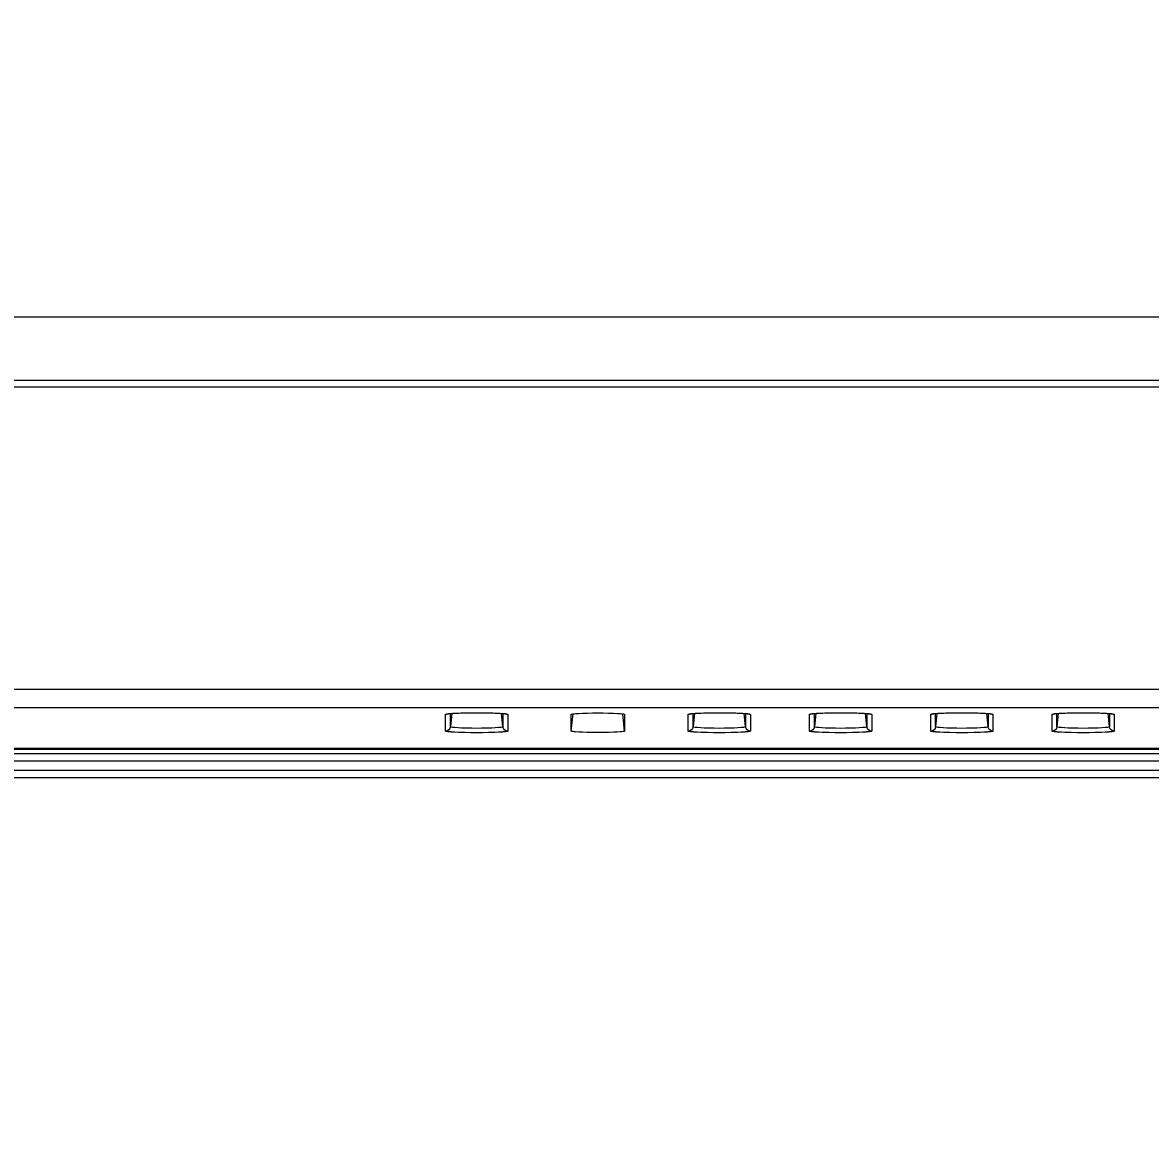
# Model space of a CAD drawing. Header units: millimetres. Extents: x -71336 to -35435, y -26189 to 22712.
# Drawn here: x -69068.52 to -69022.03, y -17584.35 to -17538.13 of the extents above; entities that cross this region are included whole.
import ezdxf

# ---------------------------------------------------------------- set-up
doc = ezdxf.new("R2010")
doc.units = ezdxf.units.MM
doc.layers.add('SC - Dimensions', color=1, linetype='Continuous')
doc.layers.add('SC - Equipment', color=7, linetype='Continuous', lineweight=13)
doc.styles.get("Standard").update_dxf_attribs({"font": 'arial.ttf', "height": 35})
doc.dimstyles.new('MJC', dxfattribs={"dimscale": 25, "dimtxt": 35, "dimasz": 1, "dimexe": 0.25, "dimexo": 0.25, "dimgap": 0.25, "dimtad": 1, "dimdec": 0, "dimzin": 0, "dimdsep": 46, "dimtxsty": 'Standard', "dimcen": 0.09, "dimclrd": 1, "dimclre": 1, "dimclrt": 7, "dimadec": 0, "dimazin": 0, "dimtfac": 1, "dimtdec": 0, "dimtofl": 0, "dimtmove": 0, "dimatfit": 3, "dimfxl": 1, "dimtolj": 1, "dimtzin": 0, "dimarcsym": 0})

# ---------------------------------------------------------------- blocks, each defined once
blk = doc.blocks.new('SONY FW-49XE8001 - BACK')
at = {"layer": 'SC - Equipment', "color": 251, "true_color": 0x636466, "transparency": 33554495}
for points in [[(478.695, 9.651), (-479.005, 9.651)], [(478.695, 10.4), (-479.005, 10.4)], [(-188.26, 9.398), (-188.261, 9.398), (-188.254, 9.4), (-188.244, 9.401), (-188.23, 9.404), (-188.212, 9.406), (-188.191, 9.408), (-188.167, 9.411), (-188.14, 9.414), (-188.109, 9.416), (-188.075, 9.419), (-188.037, 9.421), (-187.996, 9.424), (-187.95, 9.427), (-187.901, 9.429), (-187.849, 9.431), (-187.792, 9.434), (-187.67, 9.438), (-187.533, 9.441), (-187.385, 9.444), (-187.224, 9.445), (-187.054, 9.446), (-186.876, 9.445), (-186.699, 9.443), (-186.613, 9.442), (-186.53, 9.44), (-186.452, 9.438), (-186.379, 9.436), (-186.312, 9.433), (-186.25, 9.431), (-186.193, 9.428), (-186.141, 9.426), (-186.094, 9.423), (-186.051, 9.42), (-186.012, 9.417), (-185.977, 9.414), (-185.947, 9.411), (-185.921, 9.409), (-185.899, 9.406), (-185.88, 9.404), (-185.866, 9.401), (-185.856, 9.4), (-185.85, 9.398), (-185.849, 9.398)], [(-188.082, 9.418), (-188.137, 8.867), (-188.137, 9.414)], [(-185.973, 9.414), (-185.973, 8.867), (-186.028, 9.418)], [(-183.155, 8.687), (-183.084, 9.398)], [(-180.955, 8.687), (-181.026, 9.398)], [(-178.26, 9.398), (-178.261, 9.398), (-178.254, 9.4), (-178.244, 9.401), (-178.23, 9.404), (-178.212, 9.406), (-178.192, 9.408), (-178.167, 9.411), (-178.14, 9.414), (-178.109, 9.416), (-178.075, 9.419), (-178.037, 9.421), (-177.996, 9.424), (-177.95, 9.427), (-177.901, 9.429), (-177.849, 9.431), (-177.792, 9.434), (-177.67, 9.438), (-177.533, 9.441), (-177.384, 9.444), (-177.224, 9.445), (-177.054, 9.446), (-176.876, 9.445), (-176.699, 9.443), (-176.613, 9.442), (-176.53, 9.44), (-176.452, 9.438), (-176.379, 9.436), (-176.312, 9.433), (-176.25, 9.431), (-176.193, 9.428), (-176.141, 9.426), (-176.094, 9.423), (-176.051, 9.42), (-176.012, 9.417), (-175.977, 9.414), (-175.947, 9.411), (-175.921, 9.409), (-175.899, 9.406), (-175.88, 9.404), (-175.866, 9.401), (-175.856, 9.4), (-175.85, 9.398), (-175.85, 9.398)], [(-178.082, 9.418), (-178.137, 8.867), (-178.137, 9.414)], [(-175.973, 9.414), (-175.973, 8.867), (-176.028, 9.418)], [(-173.261, 9.398), (-173.261, 9.398), (-173.254, 9.4), (-173.244, 9.401), (-173.23, 9.404), (-173.212, 9.406), (-173.191, 9.408), (-173.167, 9.411), (-173.14, 9.414), (-173.109, 9.416), (-173.075, 9.419), (-173.037, 9.421), (-172.995, 9.424), (-172.95, 9.427), (-172.901, 9.429), (-172.849, 9.431), (-172.792, 9.434), (-172.669, 9.438), (-172.533, 9.441), (-172.384, 9.444), (-172.224, 9.445), (-172.054, 9.446), (-171.876, 9.445), (-171.699, 9.443), (-171.613, 9.442), (-171.53, 9.44), (-171.452, 9.438), (-171.379, 9.436), (-171.312, 9.433), (-171.25, 9.431), (-171.193, 9.428), (-171.141, 9.426), (-171.094, 9.423), (-171.051, 9.42), (-171.012, 9.417), (-170.977, 9.414), (-170.947, 9.411), (-170.921, 9.409), (-170.899, 9.406), (-170.88, 9.404), (-170.866, 9.401), (-170.856, 9.4), (-170.85, 9.398), (-170.849, 9.398)], [(-173.082, 9.418), (-173.137, 8.867), (-173.137, 9.414)], [(-170.973, 9.414), (-170.973, 8.867), (-171.028, 9.418)], [(-168.26, 9.398), (-168.261, 9.398), (-168.254, 9.4), (-168.244, 9.401), (-168.23, 9.404), (-168.212, 9.406), (-168.191, 9.408), (-168.167, 9.411), (-168.14, 9.414), (-168.109, 9.416), (-168.075, 9.419), (-168.037, 9.421), (-167.996, 9.424), (-167.95, 9.427), (-167.901, 9.429), (-167.848, 9.431), (-167.792, 9.434), (-167.67, 9.438), (-167.533, 9.441), (-167.384, 9.444), (-167.224, 9.445), (-167.054, 9.446), (-166.876, 9.445), (-166.699, 9.443), (-166.613, 9.442), (-166.531, 9.44), (-166.452, 9.438), (-166.379, 9.436), (-166.312, 9.433), (-166.25, 9.431), (-166.193, 9.428), (-166.141, 9.426), (-166.094, 9.423), (-166.051, 9.42), (-166.012, 9.417), (-165.978, 9.414), (-165.947, 9.411), (-165.921, 9.409), (-165.899, 9.406), (-165.88, 9.404), (-165.866, 9.401), (-165.855, 9.4), (-165.85, 9.398), (-165.849, 9.398)], [(-168.082, 9.418), (-168.137, 8.867), (-168.137, 9.414)], [(-165.973, 9.414), (-165.973, 8.867), (-166.028, 9.418)], [(-163.26, 9.398), (-163.261, 9.398), (-163.254, 9.4), (-163.244, 9.401), (-163.23, 9.404), (-163.212, 9.406), (-163.191, 9.408), (-163.167, 9.411), (-163.14, 9.414), (-163.109, 9.416), (-163.075, 9.419), (-163.037, 9.421), (-162.995, 9.424), (-162.95, 9.427), (-162.901, 9.429), (-162.849, 9.431), (-162.792, 9.434), (-162.67, 9.438), (-162.533, 9.441), (-162.384, 9.444), (-162.224, 9.445), (-162.054, 9.446), (-161.876, 9.445), (-161.699, 9.443), (-161.613, 9.442), (-161.53, 9.44), (-161.452, 9.438), (-161.379, 9.436), (-161.312, 9.433), (-161.25, 9.431), (-161.193, 9.428), (-161.141, 9.426), (-161.094, 9.423), (-161.051, 9.42), (-161.012, 9.417), (-160.977, 9.414), (-160.947, 9.411), (-160.921, 9.409), (-160.899, 9.406), (-160.88, 9.404), (-160.866, 9.401), (-160.856, 9.4), (-160.85, 9.398), (-160.849, 9.398)], [(-163.082, 9.418), (-163.137, 8.867), (-163.137, 9.414)], [(-160.973, 9.414), (-160.973, 8.867), (-161.028, 9.418)], [(-75.955, 7.964), (-75.955, 7.935), (-211.955, 7.935), (-211.955, 7.964)], [(-316.938, 7.464), (-72.748, 7.464)], [(-316.51, 7.764), (-72.756, 7.764)], [(-72.738, 7.064), (-317.509, 7.064)], [(-72.73, 6.764), (-317.938, 6.764)]]:
    blk.add_lwpolyline(points, dxfattribs=at)
for points in [[(-73.261, 7.964), (-214.955, 7.964), (-214.955, 7.975, 0.037971), (-214.804, 7.979), (-214.955, 7.979), (-214.955, 7.991, -0.365478), (-215.804, 8.948), (-215.814, 9.637)], [(-185.774, 8.687, -0.384883), (-185.973, 8.867), (-185.974, 8.863), (-185.979, 8.859), (-185.988, 8.856), (-185.995, 8.854), (-186.011, 8.851), (-186.058, 8.842), (-186.106, 8.835), (-186.157, 8.83), (-186.288, 8.82), (-186.291, 8.82), (-186.435, 8.812), (-186.601, 8.806), (-186.641, 8.805), (-186.85, 8.802), (-187.055, 8.801), (-187.26, 8.802), (-187.47, 8.805), (-187.509, 8.806), (-187.675, 8.812), (-187.819, 8.82), (-187.822, 8.82), (-187.953, 8.83), (-188.004, 8.835), (-188.052, 8.842), (-188.099, 8.851), (-188.115, 8.854), (-188.122, 8.856), (-188.131, 8.859), (-188.136, 8.863), (-188.137, 8.867, -0.385109), (-188.336, 8.687)], [(-175.774, 8.687, -0.38473), (-175.973, 8.867), (-175.975, 8.863), (-175.979, 8.859), (-175.988, 8.856), (-175.995, 8.854), (-176.011, 8.851), (-176.058, 8.842), (-176.106, 8.835), (-176.157, 8.83), (-176.288, 8.82), (-176.291, 8.82), (-176.435, 8.812), (-176.601, 8.806), (-176.641, 8.805), (-176.85, 8.802), (-177.055, 8.801), (-177.26, 8.802), (-177.47, 8.805), (-177.509, 8.806), (-177.675, 8.812), (-177.819, 8.82), (-177.822, 8.82), (-177.953, 8.83), (-178.004, 8.835), (-178.052, 8.842), (-178.099, 8.851), (-178.115, 8.854), (-178.122, 8.856), (-178.131, 8.859), (-178.136, 8.863), (-178.137, 8.867, -0.385094), (-178.336, 8.687)], [(-170.774, 8.687, -0.385506), (-170.973, 8.867), (-170.974, 8.863), (-170.979, 8.859), (-170.988, 8.856), (-170.995, 8.854), (-171.011, 8.851), (-171.058, 8.842), (-171.106, 8.835), (-171.157, 8.83), (-171.288, 8.82), (-171.291, 8.82), (-171.435, 8.812), (-171.601, 8.806), (-171.641, 8.805), (-171.85, 8.802), (-172.055, 8.801), (-172.26, 8.802), (-172.47, 8.805), (-172.509, 8.806), (-172.675, 8.812), (-172.819, 8.82), (-172.822, 8.82), (-172.953, 8.83), (-173.004, 8.835), (-173.052, 8.842), (-173.099, 8.851), (-173.115, 8.854), (-173.123, 8.856), (-173.131, 8.859), (-173.136, 8.863), (-173.137, 8.867, -0.385557), (-173.336, 8.687)], [(-165.774, 8.687, -0.385127), (-165.973, 8.867), (-165.975, 8.863), (-165.979, 8.859), (-165.988, 8.856), (-165.995, 8.854), (-166.011, 8.851), (-166.058, 8.842), (-166.106, 8.835), (-166.157, 8.83), (-166.288, 8.82), (-166.291, 8.82), (-166.436, 8.812), (-166.601, 8.806), (-166.641, 8.805), (-166.85, 8.802), (-167.055, 8.801), (-167.26, 8.802), (-167.47, 8.805), (-167.509, 8.806), (-167.675, 8.812), (-167.819, 8.82), (-167.822, 8.82), (-167.953, 8.83), (-168.004, 8.835), (-168.052, 8.842), (-168.099, 8.851), (-168.115, 8.854), (-168.122, 8.856), (-168.131, 8.859), (-168.135, 8.863), (-168.137, 8.867, -0.384697), (-168.336, 8.687)], [(-160.774, 8.687, -0.384883), (-160.973, 8.867), (-160.974, 8.863), (-160.979, 8.859), (-160.988, 8.856), (-160.995, 8.854), (-161.011, 8.851), (-161.058, 8.842), (-161.106, 8.835), (-161.157, 8.83), (-161.288, 8.82), (-161.291, 8.82), (-161.435, 8.812), (-161.601, 8.806), (-161.641, 8.805), (-161.85, 8.802), (-162.055, 8.801), (-162.26, 8.802), (-162.47, 8.805), (-162.509, 8.806), (-162.675, 8.812), (-162.819, 8.82), (-162.822, 8.82), (-162.953, 8.83), (-163.004, 8.835), (-163.052, 8.842), (-163.099, 8.851), (-163.115, 8.854), (-163.122, 8.856), (-163.131, 8.859), (-163.136, 8.863), (-163.137, 8.867, -0.385109), (-163.336, 8.687)]]:
    blk.add_lwpolyline(points, format="xyb", dxfattribs=at)
for points in [[(-185.774, 9.379), (-185.774, 8.687), (-185.774, 8.685), (-185.776, 8.682), (-185.78, 8.679), (-185.789, 8.676), (-185.8, 8.674), (-185.846, 8.667), (-185.874, 8.662), (-185.92, 8.656), (-185.986, 8.651), (-185.992, 8.65), (-186.001, 8.65), (-186.151, 8.64), (-186.3, 8.633), (-186.344, 8.632), (-186.565, 8.625), (-186.815, 8.622), (-187.055, 8.621), (-187.296, 8.622), (-187.545, 8.625), (-187.767, 8.632), (-187.81, 8.633), (-187.96, 8.64), (-188.109, 8.65), (-188.118, 8.65), (-188.124, 8.651), (-188.19, 8.656), (-188.236, 8.662), (-188.265, 8.667), (-188.31, 8.674), (-188.321, 8.676), (-188.33, 8.679), (-188.335, 8.682), (-188.336, 8.685), (-188.336, 8.687), (-188.336, 9.379), (-188.335, 9.384), (-188.33, 9.387), (-188.321, 9.389), (-188.318, 9.39), (-188.289, 9.396), (-188.264, 9.401), (-188.262, 9.401), (-188.235, 9.405), (-188.207, 9.408), (-188.178, 9.411), (-188.174, 9.412), (-188.146, 9.414), (-188.118, 9.416), (-188.091, 9.418), (-188.063, 9.42), (-187.894, 9.43), (-187.711, 9.438), (-187.509, 9.443), (-187.454, 9.444), (-187.251, 9.446), (-187.049, 9.446), (-186.992, 9.446), (-186.79, 9.445), (-186.587, 9.443), (-186.388, 9.437), (-186.207, 9.43), (-186.04, 9.42), (-186.035, 9.42), (-186.008, 9.418), (-185.982, 9.415), (-185.955, 9.413), (-185.927, 9.411), (-185.925, 9.41), (-185.897, 9.408), (-185.87, 9.405), (-185.844, 9.401), (-185.82, 9.396), (-185.792, 9.39), (-185.789, 9.389), (-185.78, 9.387), (-185.776, 9.384)], [(-183.155, 8.687), (-183.155, 9.379), (-183.154, 9.383), (-183.149, 9.386), (-183.14, 9.389), (-183.134, 9.389), (-183.091, 9.397), (-183.074, 9.4), (-183.031, 9.405), (-182.976, 9.41), (-182.843, 9.419), (-182.695, 9.426), (-182.52, 9.431), (-182.485, 9.432), (-182.276, 9.435), (-182.055, 9.436), (-181.846, 9.435), (-181.625, 9.432), (-181.59, 9.431), (-181.415, 9.426), (-181.267, 9.419), (-181.134, 9.41), (-181.079, 9.405), (-181.036, 9.4), (-181.019, 9.397), (-180.976, 9.389), (-180.97, 9.389), (-180.961, 9.386), (-180.957, 9.383), (-180.955, 9.379), (-180.955, 8.687), (-180.957, 8.683), (-180.961, 8.679), (-180.97, 8.677), (-180.976, 8.676), (-181.019, 8.669), (-181.036, 8.666), (-181.079, 8.66), (-181.134, 8.656), (-181.267, 8.647), (-181.415, 8.64), (-181.59, 8.635), (-181.625, 8.634), (-181.834, 8.631), (-182.055, 8.63), (-182.264, 8.631), (-182.485, 8.634), (-182.52, 8.635), (-182.695, 8.64), (-182.843, 8.647), (-182.976, 8.656), (-183.031, 8.66), (-183.074, 8.666), (-183.091, 8.669), (-183.134, 8.676), (-183.14, 8.677), (-183.149, 8.679), (-183.154, 8.683)], [(-175.774, 9.379), (-175.774, 8.687), (-175.774, 8.685), (-175.776, 8.682), (-175.78, 8.679), (-175.789, 8.676), (-175.8, 8.674), (-175.846, 8.667), (-175.874, 8.662), (-175.92, 8.656), (-175.986, 8.651), (-175.992, 8.65), (-176.001, 8.65), (-176.151, 8.64), (-176.3, 8.633), (-176.344, 8.632), (-176.565, 8.625), (-176.815, 8.622), (-177.055, 8.621), (-177.296, 8.622), (-177.545, 8.625), (-177.766, 8.632), (-177.81, 8.633), (-177.96, 8.64), (-178.109, 8.65), (-178.118, 8.65), (-178.124, 8.651), (-178.19, 8.656), (-178.236, 8.662), (-178.265, 8.667), (-178.31, 8.674), (-178.322, 8.676), (-178.33, 8.679), (-178.334, 8.682), (-178.336, 8.685), (-178.336, 8.687), (-178.336, 9.379), (-178.334, 9.384), (-178.33, 9.387), (-178.321, 9.389), (-178.317, 9.39), (-178.289, 9.396), (-178.264, 9.401), (-178.262, 9.401), (-178.235, 9.405), (-178.207, 9.408), (-178.178, 9.411), (-178.174, 9.412), (-178.146, 9.414), (-178.118, 9.416), (-178.091, 9.418), (-178.063, 9.42), (-177.894, 9.43), (-177.711, 9.438), (-177.509, 9.443), (-177.454, 9.444), (-177.251, 9.446), (-177.049, 9.446), (-176.992, 9.446), (-176.79, 9.445), (-176.587, 9.443), (-176.388, 9.437), (-176.207, 9.43), (-176.04, 9.42), (-176.035, 9.42), (-176.008, 9.418), (-175.982, 9.415), (-175.955, 9.413), (-175.927, 9.411), (-175.925, 9.41), (-175.897, 9.408), (-175.87, 9.405), (-175.844, 9.401), (-175.82, 9.396), (-175.792, 9.39), (-175.789, 9.389), (-175.78, 9.387), (-175.776, 9.384)], [(-170.774, 9.379), (-170.774, 8.687), (-170.774, 8.685), (-170.776, 8.682), (-170.78, 8.679), (-170.789, 8.676), (-170.8, 8.674), (-170.845, 8.667), (-170.874, 8.662), (-170.92, 8.656), (-170.987, 8.651), (-170.992, 8.65), (-171.001, 8.65), (-171.15, 8.64), (-171.3, 8.633), (-171.344, 8.632), (-171.565, 8.625), (-171.814, 8.622), (-172.055, 8.621), (-172.296, 8.622), (-172.545, 8.625), (-172.767, 8.632), (-172.81, 8.633), (-172.96, 8.64), (-173.109, 8.65), (-173.118, 8.65), (-173.124, 8.651), (-173.19, 8.656), (-173.236, 8.662), (-173.265, 8.667), (-173.31, 8.674), (-173.321, 8.676), (-173.33, 8.679), (-173.335, 8.682), (-173.336, 8.685), (-173.336, 8.687), (-173.336, 9.379), (-173.335, 9.384), (-173.33, 9.387), (-173.321, 9.389), (-173.318, 9.39), (-173.289, 9.396), (-173.264, 9.401), (-173.261, 9.401), (-173.235, 9.405), (-173.207, 9.408), (-173.178, 9.411), (-173.174, 9.412), (-173.146, 9.414), (-173.118, 9.416), (-173.091, 9.418), (-173.063, 9.42), (-172.894, 9.43), (-172.711, 9.438), (-172.509, 9.443), (-172.454, 9.444), (-172.251, 9.446), (-172.049, 9.446), (-171.992, 9.446), (-171.79, 9.445), (-171.587, 9.443), (-171.388, 9.437), (-171.207, 9.43), (-171.04, 9.42), (-171.035, 9.42), (-171.008, 9.418), (-170.982, 9.415), (-170.955, 9.413), (-170.927, 9.411), (-170.925, 9.41), (-170.897, 9.408), (-170.87, 9.405), (-170.844, 9.401), (-170.821, 9.396), (-170.792, 9.39), (-170.789, 9.389), (-170.78, 9.387), (-170.776, 9.384)], [(-165.774, 9.379), (-165.774, 8.687), (-165.775, 8.685), (-165.776, 8.682), (-165.78, 8.679), (-165.789, 8.676), (-165.8, 8.674), (-165.846, 8.667), (-165.874, 8.662), (-165.92, 8.656), (-165.986, 8.651), (-165.992, 8.65), (-166.001, 8.65), (-166.15, 8.64), (-166.3, 8.633), (-166.344, 8.632), (-166.565, 8.625), (-166.815, 8.622), (-167.055, 8.621), (-167.296, 8.622), (-167.546, 8.625), (-167.766, 8.632), (-167.81, 8.633), (-167.96, 8.64), (-168.109, 8.65), (-168.118, 8.65), (-168.124, 8.651), (-168.19, 8.656), (-168.236, 8.662), (-168.264, 8.667), (-168.31, 8.674), (-168.322, 8.676), (-168.33, 8.679), (-168.334, 8.682), (-168.336, 8.685), (-168.336, 8.687), (-168.336, 9.379), (-168.334, 9.384), (-168.33, 9.387), (-168.321, 9.389), (-168.317, 9.39), (-168.289, 9.396), (-168.264, 9.401), (-168.261, 9.401), (-168.235, 9.405), (-168.207, 9.408), (-168.178, 9.411), (-168.174, 9.412), (-168.146, 9.414), (-168.118, 9.416), (-168.091, 9.418), (-168.063, 9.42), (-167.894, 9.43), (-167.711, 9.438), (-167.509, 9.443), (-167.454, 9.444), (-167.251, 9.446), (-167.049, 9.446), (-166.992, 9.446), (-166.79, 9.445), (-166.587, 9.443), (-166.388, 9.437), (-166.207, 9.43), (-166.04, 9.42), (-166.035, 9.42), (-166.008, 9.418), (-165.982, 9.415), (-165.955, 9.413), (-165.927, 9.411), (-165.925, 9.41), (-165.897, 9.408), (-165.87, 9.405), (-165.844, 9.401), (-165.821, 9.396), (-165.792, 9.39), (-165.789, 9.389), (-165.78, 9.387), (-165.776, 9.384)], [(-160.774, 9.379), (-160.774, 8.687), (-160.774, 8.685), (-160.776, 8.682), (-160.78, 8.679), (-160.789, 8.676), (-160.8, 8.674), (-160.845, 8.667), (-160.874, 8.662), (-160.92, 8.656), (-160.987, 8.651), (-160.992, 8.65), (-161.001, 8.65), (-161.151, 8.64), (-161.3, 8.633), (-161.344, 8.632), (-161.565, 8.625), (-161.815, 8.622), (-162.055, 8.621), (-162.296, 8.622), (-162.545, 8.625), (-162.767, 8.632), (-162.81, 8.633), (-162.96, 8.64), (-163.109, 8.65), (-163.118, 8.65), (-163.124, 8.651), (-163.19, 8.656), (-163.236, 8.662), (-163.265, 8.667), (-163.31, 8.674), (-163.321, 8.676), (-163.33, 8.679), (-163.335, 8.682), (-163.336, 8.685), (-163.336, 8.687), (-163.336, 9.379), (-163.335, 9.384), (-163.33, 9.387), (-163.321, 9.389), (-163.318, 9.39), (-163.289, 9.396), (-163.264, 9.401), (-163.261, 9.401), (-163.235, 9.405), (-163.207, 9.408), (-163.178, 9.411), (-163.174, 9.412), (-163.146, 9.414), (-163.118, 9.416), (-163.091, 9.418), (-163.063, 9.42), (-162.894, 9.43), (-162.711, 9.438), (-162.509, 9.443), (-162.454, 9.444), (-162.251, 9.446), (-162.049, 9.446), (-161.992, 9.446), (-161.79, 9.445), (-161.587, 9.443), (-161.388, 9.437), (-161.207, 9.43), (-161.04, 9.42), (-161.035, 9.42), (-161.008, 9.418), (-160.982, 9.415), (-160.955, 9.413), (-160.927, 9.411), (-160.925, 9.41), (-160.897, 9.408), (-160.87, 9.405), (-160.844, 9.401), (-160.82, 9.396), (-160.792, 9.39), (-160.789, 9.389), (-160.78, 9.387), (-160.775, 9.384)]]:
    blk.add_lwpolyline(points, close=True, dxfattribs=at)
for centre, radius, start, end in [((-188.337, 9.584), 0.205, 270.2856, 296.3046), ((-185.773, 9.584), 0.205, 243.6872, 269.7176), ((-178.337, 9.586), 0.207, 270.3911, 296.2041), ((-175.773, 9.584), 0.205, 243.6882, 269.656), ((-173.337, 9.584), 0.205, 270.2824, 296.3128), ((-170.773, 9.584), 0.205, 243.6954, 269.7144), ((-168.337, 9.584), 0.205, 270.3524, 296.3034), ((-165.773, 9.586), 0.207, 243.7959, 269.6089), ((-163.337, 9.584), 0.205, 270.2856, 296.3046), ((-160.773, 9.584), 0.205, 243.6954, 269.7144)]:
    blk.add_arc(centre, radius, start, end, dxfattribs=at)
blk = doc.blocks.new('SONY FW-49XE8001 - FRONT')
at = {"layer": 'SC - Equipment'}
for points in [[(539.384, 23.099), (546.325, 9.725, -0.120241), (546.55, 8.804), (546.55, 7.064, -0.414309), (546.25, 6.764), (-546.25, 6.764, -0.414273), (-546.55, 7.064), (-546.55, 8.804, -0.12028), (-546.325, 9.725), (-539.384, 23.099, 0.120488), (-539.35, 23.237), (-539.35, 632.159, 0.169436), (-539.415, 632.346)], [(-539.434, 23.002, -0.28011), (-539.168, 23.164), (539.168, 23.164, -0.280048), (539.434, 23.002)]]:
    blk.add_lwpolyline(points, format="xyb", dxfattribs=at)
blk.add_lwpolyline([(536.89, 629.764), (-536.89, 629.764), (-536.89, 25.764), (536.89, 25.764)], close=True, dxfattribs=at)
for points in [[(539.434, 23.002), (539.168, 22.864), (-539.168, 22.864), (-546.059, 9.587), (-546.591, 9.863), (-539.65, 23.237), (-539.384, 23.099)], [(546.55, 7.064), (-546.55, 7.064)]]:
    blk.add_lwpolyline(points, dxfattribs=at)
blk = doc.blocks.new('*D176')
at = {"layer": 'Defpoints', "color": 0, "ltscale": 5, "transparency": 16777216}
for p in [(-68861.022, -17313.755), (-69610.749, -18768.854), (-69610.749, -18768.854)]:
    blk.add_point(p, dxfattribs=at)
at = {"layer": 'SC - Dimensions', "color": 1, "lineweight": -2, "ltscale": 5, "transparency": 16777216}
for p, q in [((-68867.272, -17313.755), (-69616.999, -17313.755)), ((-69610.749, -17338.755), (-69610.749, -18743.854))]:
    blk.add_line(p, q, dxfattribs=at)
at = {"layer": 'SC - Dimensions', "color": 1, "ltscale": 5, "transparency": 16777216}
for points in [[(-69614.916, -17338.755), (-69606.582, -17338.755), (-69610.749, -17313.755)], [(-69614.916, -18743.854), (-69606.582, -18743.854), (-69610.749, -18768.854)]]:
    blk.add_solid(points, dxfattribs=at)
at = {"layer": 'SC - Dimensions', "color": 7, "ltscale": 5, "transparency": 16777216, "insert": (-69634.869, -18169.279), "char_height": 35, "attachment_point": 5, "rotation": 90}
blk.add_mtext('\\A1;1455', dxfattribs=at)

msp = doc.modelspace()

# ---------------------------------------------------------------- block references
at = {"layer": 'SC - Equipment'}
for name, p in [('SONY FW-49XE8001 - BACK', (-68862.744, -17576.031)), ('SONY FW-49XE8001 - FRONT', (-68862.899, -17576.031))]:
    msp.add_blockref(name, p, dxfattribs=at)

# ---------------------------------------------------------------- dimensions: what is measured, and where the dimension line sits
at = {"layer": 'SC - Dimensions', "ltscale": 5}
dim = msp.add_linear_dim(base=(-69610.749, -18768.854), p1=(-68861.022, -17313.755), p2=(-69610.749, -18768.854), angle=90, dimstyle='MJC', dxfattribs=at)
dim.commit()
dim.dimension.update_dxf_attribs({"geometry": '*D176', "text_midpoint": (-69610.749, -18169.279), "dimtype": 160})

doc.saveas('drawing.dxf')
